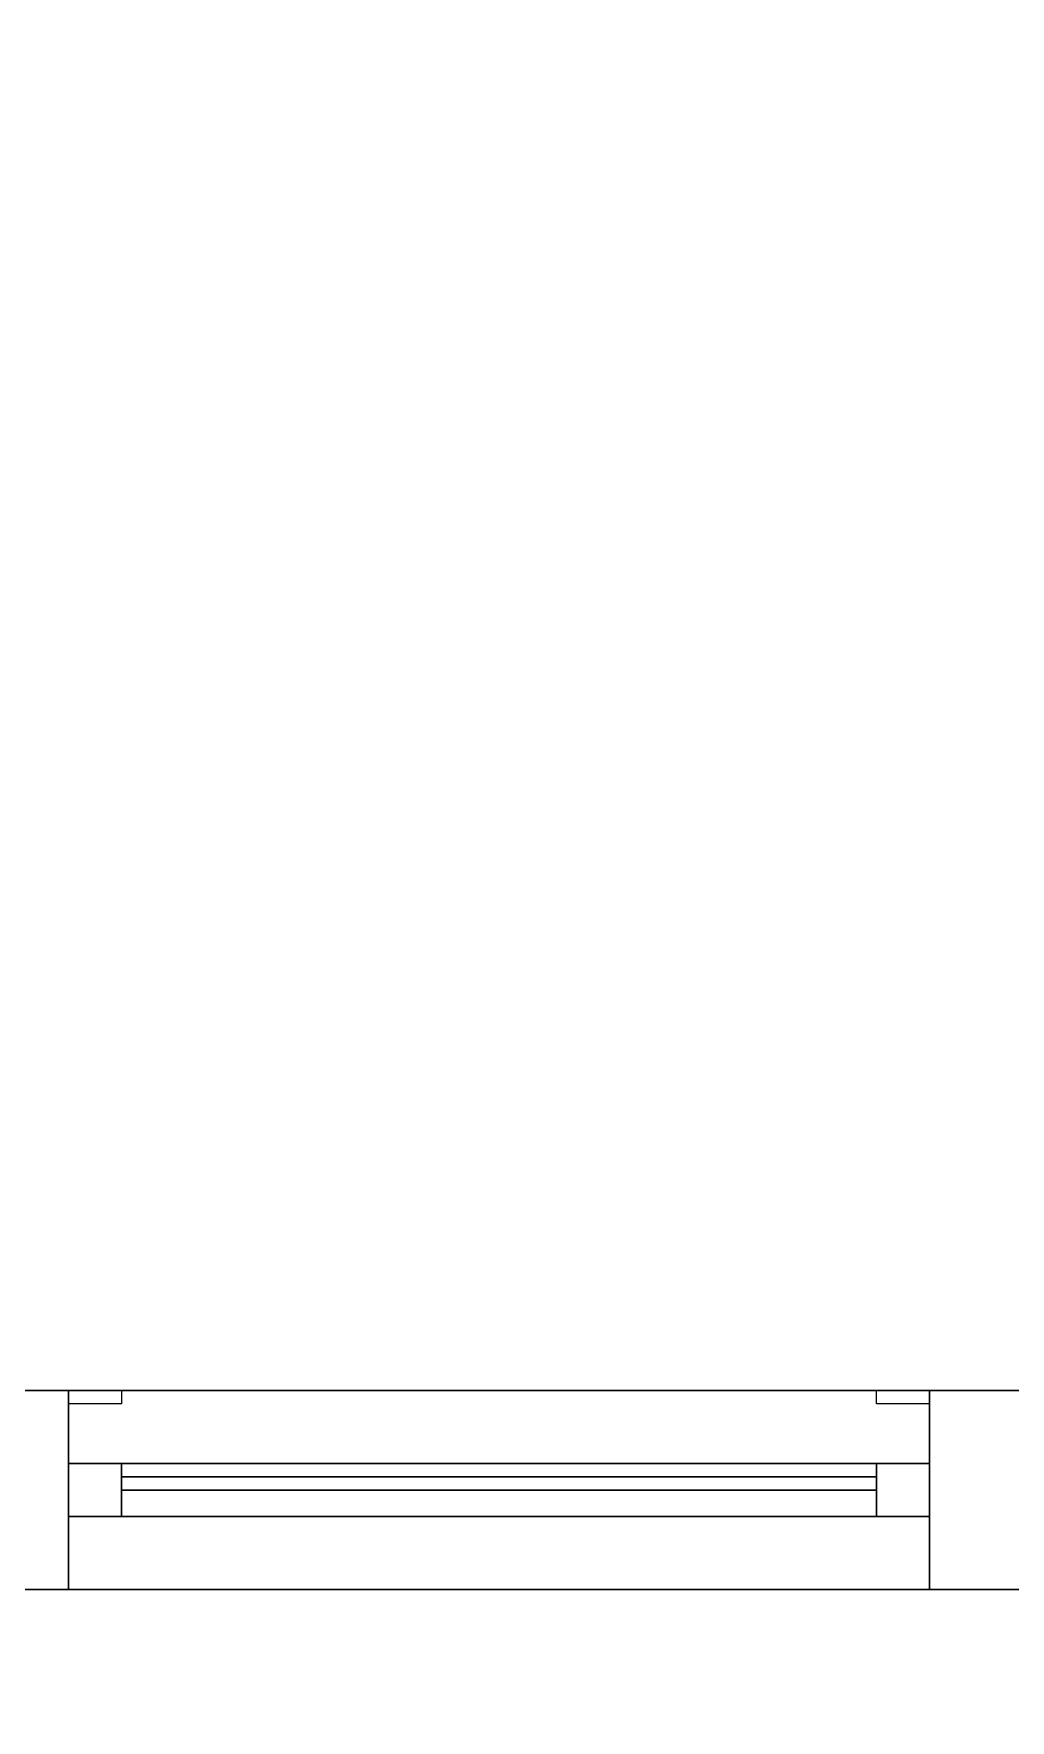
# Model space of a CAD drawing. Header units: millimetres. Extents: x -152400 to 152400, y -152400 to 152400.
# Drawn here: x -441 to 296, y 2355 to 3628 of the extents above; entities that cross this region are included whole.
import ezdxf

# ---------------------------------------------------------------- set-up
doc = ezdxf.new("R2010")
doc.units = ezdxf.units.MM
for name, color, linetype, lineweight in [('A-DOOR', 31, 'Continuous', 15), ('A-FLOR', 192, 'Continuous', 15), ('A-WALL', 113, 'Continuous', 15)]:
    doc.layers.add(name, color=color, linetype=linetype, lineweight=lineweight)

# ---------------------------------------------------------------- blocks, each defined once
blk = doc.blocks.new('door_205 - door_205-2050842-Cover Sheet View')
at = {"layer": 'A-DOOR', "lineweight": 18}
for p, q in [((-325, -65), (-285, -65)), ((-325, -75), (-325, -65)), ((-285, -75), (-325, -75)), ((-285, -65), (-285, -75)), ((-275, -75), (-285, -75)), ((285, -65), (325, -65)), ((285, -75), (285, -65)), ((325, -75), (285, -75)), ((325, -65), (325, -75))]:
    blk.add_line(p, q, dxfattribs=at)
mesh = blk.add_polyface(dxfattribs=at)
corners = [(-325, 20, 2100), (325, 20, 2100), (325, 20), (285, 20), (285, 20, 2060), (-285, 20, 2060), (-285, 20), (-325, 20)]
mesh.append_faces([[corners[k] for k in face] for face in [(4, 5, 0, 1)]], dxfattribs={"vtx1": -1, "vtx3": -1})
mesh.append_faces([[corners[k] for k in face] for face in [(2, 3, 4, 1)]], dxfattribs={"vtx2": -1})
mesh.append_faces([[corners[k] for k in face] for face in [(5, 6, 7, 0)]], dxfattribs={"vtx3": -1})
mesh = blk.add_polyface(dxfattribs=at)
corners = [(-325, -20), (-325, -20, 2100), (-325, 20, 2100), (-325, 20)]
mesh.append_faces([[corners[k] for k in face] for face in [(0, 1, 2, 3)]])
mesh = blk.add_polyface(dxfattribs=at)
corners = [(-285, -20), (-325, -20), (-325, 20), (-285, 20)]
mesh.append_faces([[corners[k] for k in face] for face in [(3, 0, 1, 2)]])
mesh = blk.add_polyface(dxfattribs=at)
corners = [(-325, -20, 2100), (325, -20, 2100), (325, 20, 2100), (-325, 20, 2100)]
mesh.append_faces([[corners[k] for k in face] for face in [(0, 1, 2, 3)]])
mesh = blk.add_polyface(dxfattribs=at)
corners = [(-285, -20, 2060), (-285, -20), (-285, 20), (-285, 20, 2060)]
mesh.append_faces([[corners[k] for k in face] for face in [(0, 1, 2, 3)]])
mesh = blk.add_polyface(dxfattribs=at)
corners = [(285, -20, 2060), (-285, -20, 2060), (-285, 20, 2060), (285, 20, 2060)]
mesh.append_faces([[corners[k] for k in face] for face in [(0, 1, 2, 3)]])
mesh = blk.add_polyface(dxfattribs=at)
corners = [(285, -20), (285, -20, 2060), (285, 20, 2060), (285, 20)]
mesh.append_faces([[corners[k] for k in face] for face in [(0, 1, 2, 3)]])
mesh = blk.add_polyface(dxfattribs=at)
corners = [(325, -20), (285, -20), (285, 20), (325, 20)]
mesh.append_faces([[corners[k] for k in face] for face in [(0, 1, 2, 3)]])
mesh = blk.add_polyface(dxfattribs=at)
corners = [(325, -20, 2100), (325, -20), (325, 20), (325, 20, 2100)]
mesh.append_faces([[corners[k] for k in face] for face in [(0, 1, 2, 3)]])
mesh = blk.add_polyface(dxfattribs=at)
corners = [(285, 0, 2060), (285, 0), (-285, 0), (-285, 0, 2060)]
mesh.append_faces([[corners[k] for k in face] for face in [(2, 3, 0, 1)]])
mesh = blk.add_polyface(dxfattribs=at)
corners = [(-285, -10, 2060), (285, -10, 2060), (285, 0, 2060), (-285, 0, 2060)]
mesh.append_faces([[corners[k] for k in face] for face in [(0, 1, 2, 3)]])
mesh = blk.add_polyface(dxfattribs=at)
corners = [(-285, -10), (-285, -10, 2060), (-285, 0, 2060), (-285, 0)]
mesh.append_faces([[corners[k] for k in face] for face in [(0, 1, 2, 3)]])
mesh = blk.add_polyface(dxfattribs=at)
corners = [(285, -10), (-285, -10), (-285, 0), (285, 0)]
mesh.append_faces([[corners[k] for k in face] for face in [(0, 1, 2, 3)]])
mesh = blk.add_polyface(dxfattribs=at)
corners = [(285, -10, 2060), (285, -10), (285, 0), (285, 0, 2060)]
mesh.append_faces([[corners[k] for k in face] for face in [(0, 1, 2, 3)]])
mesh = blk.add_polyface(dxfattribs=at)
corners = [(285, -10, 2060), (-285, -10, 2060), (-285, -10), (285, -10)]
mesh.append_faces([[corners[k] for k in face] for face in [(3, 0, 1, 2)]])
mesh = blk.add_polyface(dxfattribs=at)
corners = [(-325, -20, 2100), (-325, -20), (-285, -20), (-285, -20, 2060), (285, -20, 2060), (285, -20), (325, -20), (325, -20, 2100)]
mesh.append_faces([[corners[k] for k in face] for face in [(3, 0, 1, 2)]], dxfattribs={"vtx0": -1})
mesh.append_faces([[corners[k] for k in face] for face in [(0, 3, 4, 7)]], dxfattribs={"vtx0": -1, "vtx2": -1})
mesh.append_faces([[corners[k] for k in face] for face in [(6, 7, 4, 5)]], dxfattribs={"vtx1": -1})

msp = doc.modelspace()

# ---------------------------------------------------------------- block references
at = {"layer": 'A-DOOR', "lineweight": 18, "rotation": 180}
msp.add_blockref('door_205 - door_205-2050842-Cover Sheet View', (-89.5, 2529), dxfattribs=at)

# ---------------------------------------------------------------- meshes
at = {"layer": 'A-FLOR', "lineweight": 18}
mesh = msp.add_polyface(dxfattribs=at)
corners = [(-1339, 7145), (327, 7145), (327, 2604), (-1339, 2604)]
mesh.append_faces([[corners[k] for k in face] for face in [(2, 3, 0, 1)]])
mesh = msp.add_polyface(dxfattribs=at)
corners = [(-1339, 7145, 1), (-1339, 2604, 1), (327, 2604, 1), (327, 7145, 1)]
mesh.append_faces([[corners[k] for k in face] for face in [(1, 2, 3, 0)]])
mesh = msp.add_polyface(dxfattribs=at)
corners = [(-1339, 2454), (1430, 2454), (1430, 4307), (3741, 4307), (3741, -1965), (-1339, -1965)]
mesh.append_faces([[corners[k] for k in face] for face in [(3, 4, 1, 2)]], dxfattribs={"vtx1": -1})
mesh.append_faces([[corners[k] for k in face] for face in [(5, 0, 1, 4)]], dxfattribs={"vtx2": -1})
mesh = msp.add_polyface(dxfattribs=at)
corners = [(-1339, 2454, 1), (-1339, -1965, 1), (3741, -1965, 1), (3741, 4307, 1), (1430, 4307, 1), (1430, 2454, 1)]
mesh.append_faces([[corners[k] for k in face] for face in [(5, 2, 3, 4)]], dxfattribs={"vtx0": -1})
mesh.append_faces([[corners[k] for k in face] for face in [(5, 0, 1, 2)]], dxfattribs={"vtx3": -1})
mesh = msp.add_polyface(dxfattribs=at)
corners = [(-1339, 2604), (327, 2604), (327, 2604, 1), (-1339, 2604, 1)]
mesh.append_faces([[corners[k] for k in face] for face in [(0, 1, 2, 3)]])
mesh = msp.add_polyface(dxfattribs=at)
corners = [(1430, 2454), (-1339, 2454), (-1339, 2454, 1), (1430, 2454, 1)]
mesh.append_faces([[corners[k] for k in face] for face in [(0, 1, 2, 3)]])
at = {"layer": 'A-WALL', "lineweight": 18}
mesh = msp.add_polyface(dxfattribs=at)
corners = [(-1339, 2604, 2580), (327, 2604, 2580), (327, 2604), (235.5, 2604), (235.5, 2604, 2100), (-414.5, 2604, 2100), (-414.5, 2604), (-1339, 2604)]
mesh.append_faces([[corners[k] for k in face] for face in [(1, 4, 5, 0)]], dxfattribs={"vtx0": -1, "vtx2": -1})
mesh.append_faces([[corners[k] for k in face] for face in [(2, 3, 4, 1)]], dxfattribs={"vtx2": -1})
mesh.append_faces([[corners[k] for k in face] for face in [(5, 6, 7, 0)]], dxfattribs={"vtx3": -1})
mesh = msp.add_polyface(dxfattribs=at)
corners = [(-1339, 2454), (-1339, 2604), (-414.5, 2604), (-414.5, 2454), (327, 2604), (327, 2454), (235.5, 2454), (235.5, 2604)]
mesh.append_faces([[corners[k] for k in face] for face in [(2, 3, 0, 1), (4, 5, 6, 7)]])
mesh = msp.add_polyface(dxfattribs=at)
corners = [(-1339, 2454, 2580), (327, 2454, 2580), (327, 2604, 2580), (-1339, 2604, 2580)]
mesh.append_faces([[corners[k] for k in face] for face in [(0, 1, 2, 3)]])
mesh = msp.add_polyface(dxfattribs=at)
corners = [(-414.5, 2604, 2100), (-414.5, 2454, 2100), (-414.5, 2454), (-414.5, 2604)]
mesh.append_faces([[corners[k] for k in face] for face in [(2, 3, 0, 1)]])
mesh = msp.add_polyface(dxfattribs=at)
corners = [(-414.5, 2454, 2100), (-414.5, 2604, 2100), (235.5, 2604, 2100), (235.5, 2454, 2100)]
mesh.append_faces([[corners[k] for k in face] for face in [(0, 1, 2, 3)]])
mesh = msp.add_polyface(dxfattribs=at)
corners = [(235.5, 2454, 2100), (235.5, 2604, 2100), (235.5, 2604), (235.5, 2454)]
mesh.append_faces([[corners[k] for k in face] for face in [(0, 1, 2, 3)]])
mesh = msp.add_polyface(dxfattribs=at)
corners = [(327, 2454, 2580), (-1339, 2454, 2580), (-1339, 2454), (-414.5, 2454), (-414.5, 2454, 2100), (235.5, 2454, 2100), (235.5, 2454), (327, 2454)]
mesh.append_faces([[corners[k] for k in face] for face in [(0, 1, 4, 5)]], dxfattribs={"vtx1": -1, "vtx3": -1})
mesh.append_faces([[corners[k] for k in face] for face in [(2, 3, 4, 1)]], dxfattribs={"vtx2": -1})
mesh.append_faces([[corners[k] for k in face] for face in [(5, 6, 7, 0)]], dxfattribs={"vtx3": -1})

doc.saveas('drawing.dxf')
